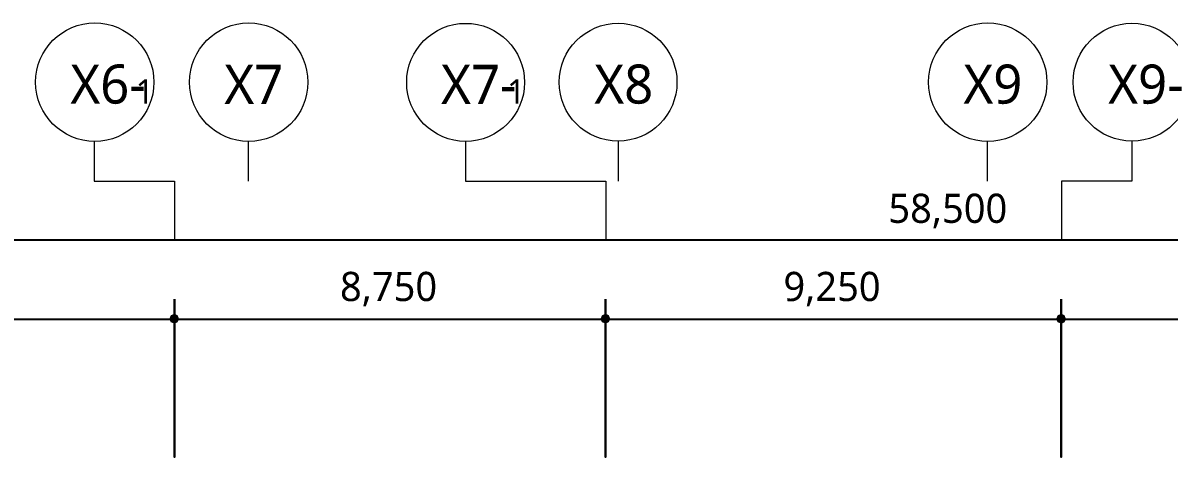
# Model space of a CAD drawing. Header units: millimetres. Extents: x -4048 to 127016, y -1911 to 106724.
# Drawn here: x 59616 to 82891, y 97916 to 106724 of the extents above; entities that cross this region are included whole.
import ezdxf

# ---------------------------------------------------------------- set-up
doc = ezdxf.new("R2010")
doc.units = ezdxf.units.MM
for name, color, linetype in [('PDF_문자', 7, 'Continuous'), ('PDF_솔리드 채우기', 7, 'Continuous'), ('PDF_형상', 7, 'Continuous')]:
    doc.layers.add(name, color=color, linetype=linetype)
doc.styles.add('PDF 맑은 고딕', font='malgun.ttf')

msp = doc.modelspace()

# ---------------------------------------------------------------- linework, layer by layer
at = {"layer": 'PDF_솔리드 채우기', "transparency": 33554559}
for points in [[(62618, 100793), (62587, 100715), (62696, 100715)], [(62618, 100793), (62587, 100715), (62696, 100715)], [(62696, 100824), (62618, 100793), (62696, 100715)], [(62696, 100824), (62618, 100793), (62696, 100715)], [(62758, 100793), (62696, 100824), (62696, 100715)], [(62758, 100793), (62696, 100824), (62696, 100715)], [(62789, 100715), (62758, 100793), (62696, 100715)], [(62789, 100715), (62758, 100793), (62696, 100715)], [(71374, 100793), (71343, 100715), (71452, 100715)], [(71374, 100793), (71343, 100715), (71452, 100715)], [(71452, 100824), (71374, 100793), (71452, 100715)], [(71452, 100824), (71374, 100793), (71452, 100715)], [(71514, 100793), (71452, 100824), (71452, 100715)], [(71514, 100793), (71452, 100824), (71452, 100715)], [(71545, 100715), (71514, 100793), (71452, 100715)], [(71545, 100715), (71514, 100793), (71452, 100715)], [(80628, 100793), (80597, 100715), (80706, 100715)], [(80628, 100793), (80597, 100715), (80706, 100715)], [(80706, 100824), (80628, 100793), (80706, 100715)], [(80706, 100824), (80628, 100793), (80706, 100715)], [(80768, 100793), (80706, 100824), (80706, 100715)], [(80768, 100793), (80706, 100824), (80706, 100715)], [(80799, 100715), (80768, 100793), (80706, 100715)], [(80799, 100715), (80768, 100793), (80706, 100715)], [(62587, 100715), (62618, 100653), (62696, 100715)], [(62587, 100715), (62618, 100653), (62696, 100715)], [(62618, 100653), (62696, 100622), (62696, 100715)], [(62618, 100653), (62696, 100622), (62696, 100715)], [(62696, 100622), (62758, 100653), (62696, 100715)], [(62758, 100653), (62789, 100715), (62696, 100715)], [(62696, 100622), (62758, 100653), (62696, 100715)], [(62758, 100653), (62789, 100715), (62696, 100715)], [(71343, 100715), (71374, 100653), (71452, 100715)], [(71343, 100715), (71374, 100653), (71452, 100715)], [(71374, 100653), (71452, 100622), (71452, 100715)], [(71374, 100653), (71452, 100622), (71452, 100715)], [(71452, 100622), (71514, 100653), (71452, 100715)], [(71514, 100653), (71545, 100715), (71452, 100715)], [(71452, 100622), (71514, 100653), (71452, 100715)], [(71514, 100653), (71545, 100715), (71452, 100715)], [(80597, 100715), (80628, 100653), (80706, 100715)], [(80597, 100715), (80628, 100653), (80706, 100715)], [(80628, 100653), (80706, 100622), (80706, 100715)], [(80628, 100653), (80706, 100622), (80706, 100715)], [(80706, 100622), (80768, 100653), (80706, 100715)], [(80768, 100653), (80799, 100715), (80706, 100715)], [(80706, 100622), (80768, 100653), (80706, 100715)], [(80768, 100653), (80799, 100715), (80706, 100715)]]:
    msp.add_solid(points, dxfattribs=at)
at = {"layer": 'PDF_형상', "lineweight": 5}
for points in [[(61063, 104323), (61063, 103515), (62696, 103515), (62696, 102317)], [(64189, 104323), (64189, 103515)], [(68606, 104323), (68606, 103515), (71452, 103515), (71452, 102317)], [(71701, 104323), (71701, 103515)], [(79197, 104323), (79197, 103515)], [(82137, 104323), (82137, 103515), (80706, 103515), (80706, 102317)]]:
    msp.add_lwpolyline(points, dxfattribs=at)
at = {"layer": 'PDF_형상', "lineweight": 25}
for points in [[(108120, 102317), (48789, 102317)], [(53781, 100716), (63097, 100716)], [(62288, 100716), (71853, 100716)], [(71044, 100716), (81106, 100716)], [(80297, 100716), (90111, 100716)]]:
    msp.add_lwpolyline(points, dxfattribs=at)
for points in [[(62693, 101120), (62693, 97916)], [(71448, 101120), (71448, 97916)], [(80702, 101120), (80702, 97916)]]:
    msp.add_lwpolyline(points, close=True, dxfattribs=at)
at = {"layer": 'PDF_형상', "lineweight": 5}
for centre, radius in [((61075, 105523), 1201), ((64201, 105523), 1201), ((68606, 105519), 1197), ((71702, 105521), 1196), ((79209, 105523), 1201), ((82138, 105521), 1196)]:
    msp.add_circle(centre, radius, dxfattribs=at)

# ---------------------------------------------------------------- texts
at = {"layer": 'PDF_문자', "attachment_point": 4, "style": 'PDF 맑은 고딕'}
for s, insert, char_height in [('X6-', (60580, 105478), 793.7), ('X7', (63706, 105478), 793.7), ('X7-', (68108, 105478), 793.7), ('X8', (71219, 105478), 793.7), ('X9', (78715, 105478), 793.7), ('X9-', (81655, 105478), 793.7), ('1', (61907, 105335), 492), ('1', (69450, 105335), 492), ('58,500', (77191, 102910), 592.5), ('8,750', (66055, 101324), 592.5), ('9,250', (75060, 101324), 592.5)]:
    msp.add_mtext(s, dxfattribs=dict(at, insert=insert, char_height=char_height))

doc.saveas('drawing.dxf')
